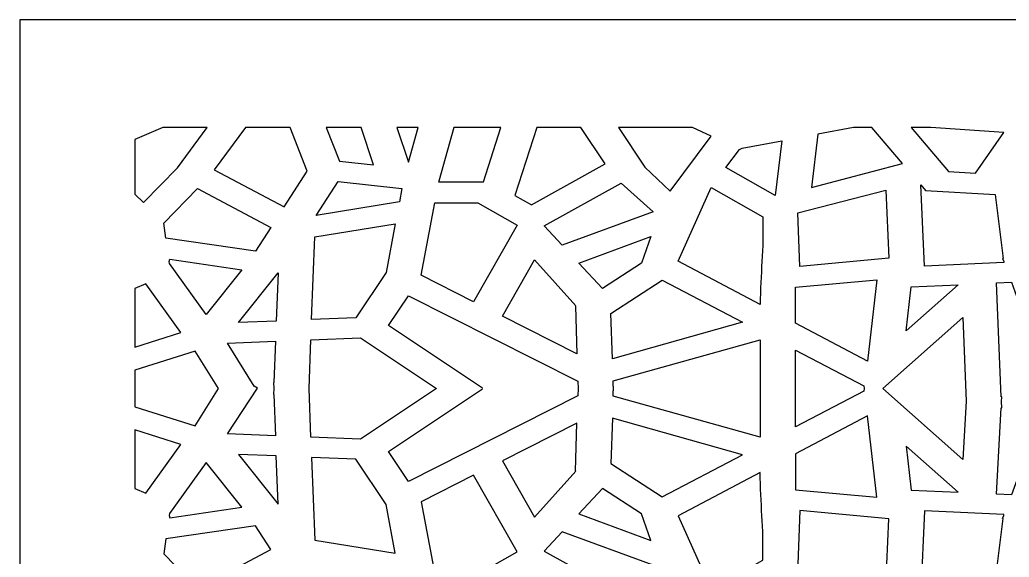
# Model space of a CAD drawing. Header units: millimetres. Extents: x -522 to 478, y -474 to 526.
# Drawn here: x -522.3 to -63, y 276.2 to 525.6 of the extents above; entities that cross this region are included whole.
import ezdxf

# ---------------------------------------------------------------- set-up
doc = ezdxf.new("R2010")
doc.units = ezdxf.units.MM
doc.layers.add('Plan 1', color=7, linetype='Continuous')

msp = doc.modelspace()

# ---------------------------------------------------------------- linework, layer by layer
at = {"layer": 'Plan 1', "color": 17}
for points, knots in [([(-522.27, 525.64), (-522.27, 525.64), (-107.1, 525.64), (-107.1, 525.64), (-107.1, 525.64), (-107.1, 525.64), (-22.27, 525.64), (-22.27, 525.64), (-22.27, 525.64), (-22.27, 525.64), (477.73, 525.64), (477.73, 525.64), (477.73, 525.64), (477.73, 525.64), (477.73, -474.36), (477.73, -474.36), (477.73, -474.36), (477.73, -474.36), (-22.27, -474.36), (-22.27, -474.36), (-22.27, -474.36), (-22.27, -474.36), (-107.1, -474.36), (-107.1, -474.36), (-107.1, -474.36), (-107.1, -474.36), (-522.27, -474.36), (-522.27, -474.36), (-522.27, -474.36), (-522.27, -474.36), (-522.27, 525.64), (-522.27, 525.64)], [0, 0, 0, 0, 0.111111, 0.111111, 0.111111, 0.111111, 0.222222, 0.222222, 0.222222, 0.222222, 0.333333, 0.333333, 0.333333, 0.333333, 0.444444, 0.444444, 0.444444, 0.444444, 0.555556, 0.555556, 0.555556, 0.555556, 0.666667, 0.666667, 0.666667, 0.666667, 0.777778, 0.777778, 0.777778, 0.777778, 1, 1, 1, 1]), ([(-455.84, 475.64), (-455.84, 475.64), (-435.21, 475.64), (-435.21, 475.64), (-435.21, 475.64), (-435.21, 475.64), (-449.12, 456.96), (-449.12, 456.96), (-449.12, 456.96), (-449.12, 456.96), (-464.86, 440.86), (-464.86, 440.86), (-464.86, 440.86), (-464.86, 440.86), (-468.89, 444.64), (-468.89, 444.64), (-468.89, 444.64), (-468.89, 444.64), (-468.89, 470.14), (-468.89, 470.14), (-468.89, 470.14), (-468.89, 470.14), (-455.84, 475.64), (-455.84, 475.64)], [0, 0, 0, 0, 0.142857, 0.142857, 0.142857, 0.142857, 0.285714, 0.285714, 0.285714, 0.285714, 0.428571, 0.428571, 0.428571, 0.428571, 0.571429, 0.571429, 0.571429, 0.571429, 0.714286, 0.714286, 0.714286, 0.714286, 1, 1, 1, 1]), ([(-417.42, 475.64), (-417.42, 475.64), (-396.82, 475.64), (-396.82, 475.64), (-396.82, 475.64), (-396.82, 475.64), (-388.79, 455.4), (-388.79, 455.4), (-388.79, 455.4), (-388.79, 455.4), (-399.6, 438.76), (-399.6, 438.76), (-399.6, 438.76), (-399.6, 438.76), (-432.08, 455.95), (-432.08, 455.95), (-432.08, 455.95), (-432.08, 455.95), (-417.42, 475.64), (-417.42, 475.64)], [0, 0, 0, 0, 0.166667, 0.166667, 0.166667, 0.166667, 0.333333, 0.333333, 0.333333, 0.333333, 0.5, 0.5, 0.5, 0.5, 0.666667, 0.666667, 0.666667, 0.666667, 1, 1, 1, 1]), ([(-380.03, 475.64), (-380.03, 475.64), (-363.85, 475.64), (-363.85, 475.64), (-363.85, 475.64), (-363.85, 475.64), (-358.07, 458.24), (-358.07, 458.24), (-358.07, 458.24), (-358.07, 458.24), (-373.83, 460.04), (-373.83, 460.04), (-373.83, 460.04), (-373.83, 460.04), (-380.03, 475.64), (-380.03, 475.64)], [0, 0, 0, 0, 0.2, 0.2, 0.2, 0.2, 0.4, 0.4, 0.4, 0.4, 0.6, 0.6, 0.6, 0.6, 1, 1, 1, 1]), ([(-347.18, 475.64), (-347.18, 475.64), (-337.32, 475.64), (-337.32, 475.64), (-337.32, 475.64), (-337.32, 475.64), (-341.85, 459.61), (-341.85, 459.61), (-341.85, 459.61), (-341.85, 459.61), (-347.18, 475.64), (-347.18, 475.64)], [0, 0, 0, 0, 0.25, 0.25, 0.25, 0.25, 0.5, 0.5, 0.5, 0.5, 1, 1, 1, 1]), ([(-320.73, 475.64), (-320.73, 475.64), (-298.91, 475.64), (-298.91, 475.64), (-298.91, 475.64), (-298.91, 475.64), (-307.02, 450.37), (-307.02, 450.37), (-307.02, 450.37), (-307.02, 450.37), (-327.84, 450.37), (-327.84, 450.37), (-327.84, 450.37), (-327.84, 450.37), (-327.78, 450.68), (-327.78, 450.68), (-327.78, 450.68), (-327.78, 450.68), (-320.73, 475.64), (-320.73, 475.64)], [0, 0, 0, 0, 0.166667, 0.166667, 0.166667, 0.166667, 0.333333, 0.333333, 0.333333, 0.333333, 0.5, 0.5, 0.5, 0.5, 0.666667, 0.666667, 0.666667, 0.666667, 1, 1, 1, 1]), ([(-282.25, 475.64), (-282.25, 475.64), (-261.77, 475.64), (-261.77, 475.64), (-261.77, 475.64), (-261.77, 475.64), (-250.56, 458.71), (-250.56, 458.71), (-250.56, 458.71), (-250.56, 458.71), (-284.75, 439.69), (-284.75, 439.69), (-284.75, 439.69), (-284.75, 439.69), (-292.4, 444.04), (-292.4, 444.04), (-292.4, 444.04), (-292.4, 444.04), (-282.25, 475.64), (-282.25, 475.64)], [0, 0, 0, 0, 0.166667, 0.166667, 0.166667, 0.166667, 0.333333, 0.333333, 0.333333, 0.333333, 0.5, 0.5, 0.5, 0.5, 0.666667, 0.666667, 0.666667, 0.666667, 1, 1, 1, 1]), ([(-244.27, 475.64), (-244.27, 475.64), (-210, 475.64), (-210, 475.64), (-210, 475.64), (-210, 475.64), (-201.32, 471.6), (-201.32, 471.6), (-201.32, 471.6), (-201.32, 471.6), (-220.38, 446.15), (-220.38, 446.15), (-220.38, 446.15), (-220.38, 446.15), (-232.05, 457.23), (-232.05, 457.23), (-232.05, 457.23), (-232.05, 457.23), (-232.07, 457.22), (-232.07, 457.22), (-232.07, 457.22), (-232.07, 457.22), (-244.27, 475.64), (-244.27, 475.64)], [0, 0, 0, 0, 0.142857, 0.142857, 0.142857, 0.142857, 0.285714, 0.285714, 0.285714, 0.285714, 0.428571, 0.428571, 0.428571, 0.428571, 0.571429, 0.571429, 0.571429, 0.571429, 0.714286, 0.714286, 0.714286, 0.714286, 1, 1, 1, 1]), ([(-135.29, 475.64), (-135.29, 475.64), (-126.66, 475.64), (-126.66, 475.64), (-126.66, 475.64), (-126.66, 475.64), (-112.43, 458.89), (-112.43, 458.89), (-112.43, 458.89), (-112.43, 458.89), (-154.77, 447.87), (-154.77, 447.87), (-154.77, 447.87), (-154.77, 447.87), (-151.77, 472.57), (-151.77, 472.57), (-151.77, 472.57), (-151.77, 472.57), (-135.29, 475.64), (-135.29, 475.64)], [0, 0, 0, 0, 0.166667, 0.166667, 0.166667, 0.166667, 0.333333, 0.333333, 0.333333, 0.333333, 0.5, 0.5, 0.5, 0.5, 0.666667, 0.666667, 0.666667, 0.666667, 1, 1, 1, 1]), ([(-108.47, 475.64), (-108.47, 475.64), (-99.4, 475.64), (-99.4, 475.64), (-99.4, 475.64), (-99.4, 475.64), (-65.48, 473.32), (-65.48, 473.32), (-65.48, 473.32), (-65.48, 473.32), (-78.54, 454.44), (-78.54, 454.44), (-78.54, 454.44), (-78.54, 454.44), (-91.07, 455.15), (-91.07, 455.15), (-91.07, 455.15), (-91.07, 455.15), (-108.47, 475.64), (-108.47, 475.64)], [0, 0, 0, 0, 0.166667, 0.166667, 0.166667, 0.166667, 0.333333, 0.333333, 0.333333, 0.333333, 0.5, 0.5, 0.5, 0.5, 0.666667, 0.666667, 0.666667, 0.666667, 1, 1, 1, 1]), ([(-194.45, 457.01), (-194.45, 457.01), (-171.65, 444.06), (-171.65, 444.06), (-171.65, 444.06), (-171.65, 444.06), (-168.57, 469.44), (-168.57, 469.44), (-168.57, 469.44), (-168.57, 469.44), (-186.99, 466.01), (-186.99, 466.01), (-186.99, 466.01), (-186.99, 466.01), (-188.12, 465.46), (-188.12, 465.46), (-188.12, 465.46), (-188.12, 465.46), (-194.45, 457.01), (-194.45, 457.01)], [0, 0, 0, 0, 0.166667, 0.166667, 0.166667, 0.166667, 0.333333, 0.333333, 0.333333, 0.333333, 0.5, 0.5, 0.5, 0.5, 0.666667, 0.666667, 0.666667, 0.666667, 1, 1, 1, 1]), ([(-384.75, 434.74), (-384.75, 434.74), (-346.04, 441.08), (-346.04, 441.08), (-346.04, 441.08), (-346.04, 441.08), (-344.89, 447.26), (-344.89, 447.26), (-344.89, 447.26), (-344.89, 447.26), (-374.44, 450.61), (-374.44, 450.61), (-374.44, 450.61), (-374.44, 450.61), (-384.75, 434.74), (-384.75, 434.74)], [0, 0, 0, 0, 0.2, 0.2, 0.2, 0.2, 0.4, 0.4, 0.4, 0.4, 0.6, 0.6, 0.6, 0.6, 1, 1, 1, 1]), ([(-455.46, 431.31), (-455.46, 431.31), (-454.49, 424.32), (-454.49, 424.32), (-454.49, 424.32), (-454.49, 424.32), (-412.9, 418.29), (-412.9, 418.29), (-412.9, 418.29), (-412.9, 418.29), (-405.76, 429.29), (-405.76, 429.29), (-405.76, 429.29), (-405.76, 429.29), (-439.81, 447.32), (-439.81, 447.32), (-439.81, 447.32), (-439.81, 447.32), (-455.46, 431.31), (-455.46, 431.31)], [0, 0, 0, 0, 0.166667, 0.166667, 0.166667, 0.166667, 0.333333, 0.333333, 0.333333, 0.333333, 0.5, 0.5, 0.5, 0.5, 0.666667, 0.666667, 0.666667, 0.666667, 1, 1, 1, 1]), ([(-270.46, 420.99), (-270.46, 420.99), (-228.19, 436.51), (-228.19, 436.51), (-228.19, 436.51), (-228.19, 436.51), (-243.1, 449.84), (-243.1, 449.84), (-243.1, 449.84), (-243.1, 449.84), (-278.8, 429.97), (-278.8, 429.97), (-278.8, 429.97), (-278.8, 429.97), (-270.46, 420.99), (-270.46, 420.99)], [0, 0, 0, 0, 0.2, 0.2, 0.2, 0.2, 0.4, 0.4, 0.4, 0.4, 0.6, 0.6, 0.6, 0.6, 1, 1, 1, 1]), ([(-216.66, 413.54), (-216.66, 413.54), (-178.52, 393.42), (-178.52, 393.42), (-178.52, 393.42), (-178.52, 407.7), (-176.85, 419.16), (-177.37, 434.14), (-177.37, 434.14), (-177.37, 434.14), (-201.37, 447.77), (-201.37, 447.77), (-201.37, 447.77), (-201.37, 447.77), (-216.66, 413.54), (-216.66, 413.54)], [0, 0, 0, 0, 0.2, 0.2, 0.2, 0.2, 0.4, 0.4, 0.4, 0.4, 0.6, 0.6, 0.6, 0.6, 1, 1, 1, 1]), ([(-161.05, 435.99), (-161.05, 435.99), (-160.18, 411.11), (-160.18, 411.11), (-160.18, 411.11), (-160.18, 411.11), (-118.86, 414.94), (-118.86, 414.94), (-118.86, 414.94), (-118.86, 414.94), (-120.29, 446.6), (-120.29, 446.6), (-120.29, 446.6), (-120.29, 446.6), (-161.05, 435.99), (-161.05, 435.99)], [0, 0, 0, 0, 0.2, 0.2, 0.2, 0.2, 0.4, 0.4, 0.4, 0.4, 0.6, 0.6, 0.6, 0.6, 1, 1, 1, 1]), ([(-69.53, 444.57), (-69.53, 444.57), (-101.83, 446.41), (-101.83, 446.41), (-101.83, 446.41), (-101.83, 446.41), (-104.01, 448.98), (-104.01, 448.98), (-104.01, 448.98), (-104.01, 448.98), (-102.31, 411.29), (-102.31, 411.29), (-102.31, 411.29), (-102.31, 411.29), (-65.44, 412.96), (-65.44, 412.96), (-65.44, 412.96), (-65.44, 412.96), (-65.5, 413.47), (-65.5, 413.47), (-65.5, 413.47), (-65.5, 413.47), (-66.03, 414.9), (-66.03, 414.9), (-66.03, 414.9), (-66.03, 414.9), (-65.69, 414.89), (-65.69, 414.89), (-65.69, 414.89), (-65.69, 414.89), (-69.53, 444.57), (-69.53, 444.57)], [0, 0, 0, 0, 0.111111, 0.111111, 0.111111, 0.111111, 0.222222, 0.222222, 0.222222, 0.222222, 0.333333, 0.333333, 0.333333, 0.333333, 0.444444, 0.444444, 0.444444, 0.444444, 0.555556, 0.555556, 0.555556, 0.555556, 0.666667, 0.666667, 0.666667, 0.666667, 0.777778, 0.777778, 0.777778, 0.777778, 1, 1, 1, 1]), ([(-309.7, 440.71), (-309.7, 440.71), (-329.64, 440.71), (-329.64, 440.71), (-329.64, 440.71), (-329.64, 440.71), (-335.91, 407.04), (-335.91, 407.04), (-335.91, 407.04), (-335.91, 407.04), (-311.58, 394.77), (-311.58, 394.77), (-311.58, 394.77), (-311.58, 394.77), (-291.4, 430.31), (-291.4, 430.31), (-291.4, 430.31), (-291.4, 430.31), (-309.7, 440.71), (-309.7, 440.71)], [0, 0, 0, 0, 0.166667, 0.166667, 0.166667, 0.166667, 0.333333, 0.333333, 0.333333, 0.333333, 0.5, 0.5, 0.5, 0.5, 0.666667, 0.666667, 0.666667, 0.666667, 1, 1, 1, 1]), ([(-347.95, 430.86), (-347.95, 430.86), (-385.33, 424.96), (-385.33, 424.96), (-385.33, 424.96), (-385.33, 424.96), (-386.79, 386.46), (-386.79, 386.46), (-386.79, 386.46), (-386.79, 386.46), (-366.32, 387.29), (-366.32, 387.29), (-366.32, 387.29), (-366.32, 387.29), (-352.15, 408.32), (-352.15, 408.32), (-352.15, 408.32), (-352.15, 408.32), (-347.95, 430.86), (-347.95, 430.86)], [0, 0, 0, 0, 0.166667, 0.166667, 0.166667, 0.166667, 0.333333, 0.333333, 0.333333, 0.333333, 0.5, 0.5, 0.5, 0.5, 0.666667, 0.666667, 0.666667, 0.666667, 1, 1, 1, 1]), ([(-229.33, 425.01), (-229.33, 425.01), (-262.79, 412.73), (-262.79, 412.73), (-262.79, 412.73), (-262.79, 412.73), (-251.79, 400.89), (-251.79, 400.89), (-251.79, 400.89), (-251.79, 400.89), (-233.68, 412.65), (-233.68, 412.65), (-233.68, 412.65), (-233.68, 412.65), (-229.33, 425.01), (-229.33, 425.01)], [0, 0, 0, 0, 0.2, 0.2, 0.2, 0.2, 0.4, 0.4, 0.4, 0.4, 0.6, 0.6, 0.6, 0.6, 1, 1, 1, 1]), ([(-452.99, 413.5), (-452.99, 413.5), (-452.84, 412.46), (-452.84, 412.46), (-452.84, 412.46), (-452.84, 412.46), (-435.79, 388.82), (-435.79, 388.82), (-435.79, 388.82), (-435.79, 388.82), (-419.22, 409.6), (-419.22, 409.6), (-419.22, 409.6), (-419.22, 409.6), (-452.67, 414.45), (-452.67, 414.45), (-452.67, 414.45), (-452.67, 414.45), (-452.99, 413.5), (-452.99, 413.5)], [0, 0, 0, 0, 0.166667, 0.166667, 0.166667, 0.166667, 0.333333, 0.333333, 0.333333, 0.333333, 0.5, 0.5, 0.5, 0.5, 0.666667, 0.666667, 0.666667, 0.666667, 1, 1, 1, 1]), ([(-264.2, 392.83), (-264.2, 392.83), (-283.34, 414.2), (-283.34, 414.2), (-283.34, 414.2), (-283.34, 414.2), (-298.2, 388.02), (-298.2, 388.02), (-298.2, 388.02), (-298.2, 388.02), (-263.62, 370.59), (-263.62, 370.59), (-263.62, 370.59), (-263.62, 370.59), (-264.34, 392.74), (-264.34, 392.74), (-264.34, 392.74), (-264.34, 392.74), (-264.2, 392.83), (-264.2, 392.83)], [0, 0, 0, 0, 0.166667, 0.166667, 0.166667, 0.166667, 0.333333, 0.333333, 0.333333, 0.333333, 0.5, 0.5, 0.5, 0.5, 0.666667, 0.666667, 0.666667, 0.666667, 1, 1, 1, 1]), ([(-403.2, 385.79), (-403.2, 385.79), (-402.35, 408.2), (-402.35, 408.2), (-402.35, 408.2), (-402.35, 408.2), (-420.79, 385.08), (-420.79, 385.08), (-420.79, 385.08), (-420.79, 385.08), (-403.2, 385.79), (-403.2, 385.79)], [0, 0, 0, 0, 0.25, 0.25, 0.25, 0.25, 0.5, 0.5, 0.5, 0.5, 1, 1, 1, 1]), ([(-247.16, 368.27), (-247.16, 368.27), (-186.71, 385.22), (-186.71, 385.22), (-186.71, 385.22), (-186.71, 385.22), (-224.05, 404.77), (-224.05, 404.77), (-224.05, 404.77), (-224.05, 404.77), (-247.84, 389.32), (-247.84, 389.32), (-247.84, 389.32), (-247.84, 389.32), (-247.16, 368.27), (-247.16, 368.27)], [0, 0, 0, 0, 0.2, 0.2, 0.2, 0.2, 0.4, 0.4, 0.4, 0.4, 0.6, 0.6, 0.6, 0.6, 1, 1, 1, 1]), ([(-162.13, 401.49), (-162.13, 401.49), (-162.13, 384.78), (-162.13, 384.78), (-162.13, 384.78), (-162.13, 384.78), (-128.8, 367.21), (-128.8, 367.21), (-128.8, 367.21), (-128.8, 367.21), (-124.48, 404.99), (-124.48, 404.99), (-124.48, 404.99), (-124.48, 404.99), (-162.13, 401.49), (-162.13, 401.49)], [0, 0, 0, 0, 0.2, 0.2, 0.2, 0.2, 0.4, 0.4, 0.4, 0.4, 0.6, 0.6, 0.6, 0.6, 1, 1, 1, 1]), ([(-468.89, 373.61), (-468.89, 373.61), (-468.89, 400.91), (-468.89, 400.91), (-468.89, 400.91), (-468.89, 400.91), (-463.77, 403.07), (-463.77, 403.07), (-463.77, 403.07), (-463.77, 403.07), (-447.44, 380.43), (-447.44, 380.43), (-447.44, 380.43), (-447.44, 380.43), (-468.89, 373.61), (-468.89, 373.61)], [0, 0, 0, 0, 0.2, 0.2, 0.2, 0.2, 0.4, 0.4, 0.4, 0.4, 0.6, 0.6, 0.6, 0.6, 1, 1, 1, 1]), ([(-108.44, 401.67), (-108.44, 401.67), (-110.77, 381.31), (-110.77, 381.31), (-110.77, 381.31), (-110.77, 381.31), (-86.7, 402.66), (-86.7, 402.66), (-86.7, 402.66), (-86.7, 402.66), (-108.44, 401.67), (-108.44, 401.67)], [0, 0, 0, 0, 0.25, 0.25, 0.25, 0.25, 0.5, 0.5, 0.5, 0.5, 1, 1, 1, 1]), ([(-44.04, 354.05), (-44.04, 354.05), (-61.95, 403.78), (-61.95, 403.78), (-61.95, 403.78), (-61.95, 403.78), (-68.89, 403.47), (-68.89, 403.47), (-68.89, 403.47), (-68.89, 403.47), (-66.66, 350.63), (-66.66, 350.63), (-66.66, 350.63), (-66.66, 350.63), (-66.45, 350.63), (-66.45, 350.63), (-66.45, 350.63), (-66.45, 350.63), (-66.57, 348.39), (-66.57, 348.39), (-66.57, 348.39), (-66.57, 348.39), (-66.45, 345.53), (-66.45, 345.53), (-66.45, 345.53), (-66.45, 345.53), (-66.72, 345.53), (-66.72, 345.53), (-66.72, 345.53), (-66.72, 345.53), (-68.89, 305.51), (-68.89, 305.51), (-68.89, 305.51), (-68.89, 305.51), (-61.95, 305.19), (-61.95, 305.19), (-61.95, 305.19), (-61.95, 305.19), (-44.04, 354.05), (-44.04, 354.05)], [0, 0, 0, 0, 0.090909, 0.090909, 0.090909, 0.090909, 0.181818, 0.181818, 0.181818, 0.181818, 0.272727, 0.272727, 0.272727, 0.272727, 0.363636, 0.363636, 0.363636, 0.363636, 0.454545, 0.454545, 0.454545, 0.454545, 0.545455, 0.545455, 0.545455, 0.545455, 0.636364, 0.636364, 0.636364, 0.636364, 0.727273, 0.727273, 0.727273, 0.727273, 0.818182, 0.818182, 0.818182, 0.818182, 1, 1, 1, 1]), ([(-263.1, 354.49), (-263.1, 354.49), (-263.21, 357.93), (-263.21, 357.93), (-263.21, 357.93), (-263.21, 357.93), (-341.84, 397.58), (-341.84, 397.58), (-341.84, 397.58), (-341.84, 397.58), (-351.15, 383.77), (-351.15, 383.77), (-351.15, 383.77), (-351.15, 383.77), (-307.43, 354.61), (-307.43, 354.61), (-307.43, 354.61), (-307.43, 354.61), (-307.64, 354.49), (-307.64, 354.49), (-307.64, 354.49), (-307.64, 354.49), (-307.43, 354.37), (-307.43, 354.37), (-307.43, 354.37), (-307.43, 354.37), (-351.15, 325.2), (-351.15, 325.2), (-351.15, 325.2), (-351.15, 325.2), (-341.84, 311.39), (-341.84, 311.39), (-341.84, 311.39), (-341.84, 311.39), (-263.21, 351.05), (-263.21, 351.05), (-263.21, 351.05), (-263.21, 351.05), (-263.1, 354.49), (-263.1, 354.49)], [0, 0, 0, 0, 0.090909, 0.090909, 0.090909, 0.090909, 0.181818, 0.181818, 0.181818, 0.181818, 0.272727, 0.272727, 0.272727, 0.272727, 0.363636, 0.363636, 0.363636, 0.363636, 0.454545, 0.454545, 0.454545, 0.454545, 0.545455, 0.545455, 0.545455, 0.545455, 0.636364, 0.636364, 0.636364, 0.636364, 0.727273, 0.727273, 0.727273, 0.727273, 0.818182, 0.818182, 0.818182, 0.818182, 1, 1, 1, 1]), ([(-82.95, 348.54), (-82.95, 348.54), (-84.42, 387.44), (-84.42, 387.44), (-84.42, 387.44), (-84.42, 387.44), (-121.56, 354.49), (-121.56, 354.49), (-121.56, 354.49), (-121.56, 354.49), (-84.42, 321.54), (-84.42, 321.54), (-84.42, 321.54), (-84.42, 321.54), (-82.95, 348.54), (-82.95, 348.54)], [0, 0, 0, 0, 0.2, 0.2, 0.2, 0.2, 0.4, 0.4, 0.4, 0.4, 0.6, 0.6, 0.6, 0.6, 1, 1, 1, 1]), ([(-328.77, 354.49), (-328.77, 354.49), (-364.09, 378.05), (-364.09, 378.05), (-364.09, 378.05), (-364.09, 378.05), (-387.14, 377.11), (-387.14, 377.11), (-387.14, 377.11), (-387.14, 377.11), (-388, 354.49), (-388, 354.49), (-388, 354.49), (-388, 354.49), (-387.14, 331.86), (-387.14, 331.86), (-387.14, 331.86), (-387.14, 331.86), (-364.09, 330.93), (-364.09, 330.93), (-364.09, 330.93), (-364.09, 330.93), (-328.77, 354.49), (-328.77, 354.49)], [0, 0, 0, 0, 0.142857, 0.142857, 0.142857, 0.142857, 0.285714, 0.285714, 0.285714, 0.285714, 0.428571, 0.428571, 0.428571, 0.428571, 0.571429, 0.571429, 0.571429, 0.571429, 0.714286, 0.714286, 0.714286, 0.714286, 1, 1, 1, 1]), ([(-178.52, 351.84), (-178.52, 351.84), (-178.52, 377.13), (-178.52, 377.13), (-178.52, 377.13), (-178.52, 377.13), (-246.82, 357.98), (-246.82, 357.98), (-246.82, 357.98), (-246.82, 357.98), (-246.74, 355.5), (-246.74, 355.5), (-246.74, 355.5), (-246.74, 355.5), (-246.68, 355.5), (-246.68, 355.5), (-246.68, 355.5), (-246.68, 355.5), (-246.71, 354.49), (-246.71, 354.49), (-246.71, 354.49), (-246.71, 354.49), (-246.68, 353.48), (-246.68, 353.48), (-246.68, 353.48), (-246.68, 353.48), (-246.74, 353.48), (-246.74, 353.48), (-246.74, 353.48), (-246.74, 353.48), (-246.82, 351), (-246.82, 351), (-246.82, 351), (-246.82, 351), (-178.52, 331.85), (-178.52, 331.85), (-178.52, 331.85), (-178.52, 331.85), (-178.52, 347.67), (-178.52, 347.67), (-178.52, 347.67), (-178.52, 347.67), (-178.52, 351.84), (-178.52, 351.84)], [0, 0, 0, 0, 0.083333, 0.083333, 0.083333, 0.083333, 0.166667, 0.166667, 0.166667, 0.166667, 0.25, 0.25, 0.25, 0.25, 0.333333, 0.333333, 0.333333, 0.333333, 0.416667, 0.416667, 0.416667, 0.416667, 0.5, 0.5, 0.5, 0.5, 0.583333, 0.583333, 0.583333, 0.583333, 0.666667, 0.666667, 0.666667, 0.666667, 0.75, 0.75, 0.75, 0.75, 0.833333, 0.833333, 0.833333, 0.833333, 1, 1, 1, 1]), ([(-404.29, 351.76), (-404.29, 351.76), (-404.5, 351.76), (-404.5, 351.76), (-404.5, 351.76), (-404.5, 351.76), (-404.39, 354.49), (-404.39, 354.49), (-404.39, 354.49), (-404.39, 354.49), (-404.5, 357.21), (-404.5, 357.21), (-404.5, 357.21), (-404.5, 357.21), (-404.29, 357.21), (-404.29, 357.21), (-404.29, 357.21), (-404.29, 357.21), (-403.56, 376.45), (-403.56, 376.45), (-403.56, 376.45), (-403.56, 376.45), (-425.83, 375.54), (-425.83, 375.54), (-425.83, 375.54), (-425.83, 375.54), (-413.52, 355.53), (-413.52, 355.53), (-413.52, 355.53), (-413.52, 355.53), (-411.88, 354.57), (-411.88, 354.57), (-411.88, 354.57), (-411.88, 354.57), (-425.83, 333.43), (-425.83, 333.43), (-425.83, 333.43), (-425.83, 333.43), (-403.56, 332.53), (-403.56, 332.53), (-403.56, 332.53), (-403.56, 332.53), (-404.29, 351.76), (-404.29, 351.76)], [0, 0, 0, 0, 0.083333, 0.083333, 0.083333, 0.083333, 0.166667, 0.166667, 0.166667, 0.166667, 0.25, 0.25, 0.25, 0.25, 0.333333, 0.333333, 0.333333, 0.333333, 0.416667, 0.416667, 0.416667, 0.416667, 0.5, 0.5, 0.5, 0.5, 0.583333, 0.583333, 0.583333, 0.583333, 0.666667, 0.666667, 0.666667, 0.666667, 0.75, 0.75, 0.75, 0.75, 0.833333, 0.833333, 0.833333, 0.833333, 1, 1, 1, 1]), ([(-130.4, 353.24), (-130.4, 353.24), (-130.25, 354.49), (-130.25, 354.49), (-130.25, 354.49), (-130.25, 354.49), (-130.4, 355.74), (-130.4, 355.74), (-130.4, 355.74), (-130.4, 355.74), (-162.13, 372.35), (-162.13, 372.35), (-162.13, 372.35), (-162.13, 372.35), (-162.13, 351.84), (-162.13, 351.84), (-162.13, 351.84), (-162.13, 351.84), (-162.13, 347.67), (-162.13, 347.67), (-162.13, 347.67), (-162.13, 347.67), (-162.13, 336.63), (-162.13, 336.63), (-162.13, 336.63), (-162.13, 336.63), (-130.4, 353.24), (-130.4, 353.24)], [0, 0, 0, 0, 0.125, 0.125, 0.125, 0.125, 0.25, 0.25, 0.25, 0.25, 0.375, 0.375, 0.375, 0.375, 0.5, 0.5, 0.5, 0.5, 0.625, 0.625, 0.625, 0.625, 0.75, 0.75, 0.75, 0.75, 1, 1, 1, 1]), ([(-468.89, 346.03), (-468.89, 346.03), (-468.89, 362.95), (-468.89, 362.95), (-468.89, 362.95), (-468.89, 362.95), (-440.9, 371.84), (-440.9, 371.84), (-440.9, 371.84), (-440.9, 371.84), (-429.95, 354.49), (-429.95, 354.49), (-429.95, 354.49), (-429.95, 354.49), (-440.9, 337.13), (-440.9, 337.13), (-440.9, 337.13), (-440.9, 337.13), (-468.89, 346.03), (-468.89, 346.03)], [0, 0, 0, 0, 0.166667, 0.166667, 0.166667, 0.166667, 0.333333, 0.333333, 0.333333, 0.333333, 0.5, 0.5, 0.5, 0.5, 0.666667, 0.666667, 0.666667, 0.666667, 1, 1, 1, 1]), ([(-247.16, 340.71), (-247.16, 340.71), (-186.71, 323.76), (-186.71, 323.76), (-186.71, 323.76), (-186.71, 323.76), (-224.05, 304.21), (-224.05, 304.21), (-224.05, 304.21), (-224.05, 304.21), (-247.84, 319.66), (-247.84, 319.66), (-247.84, 319.66), (-247.84, 319.66), (-247.16, 340.71), (-247.16, 340.71)], [0, 0, 0, 0, 0.2, 0.2, 0.2, 0.2, 0.4, 0.4, 0.4, 0.4, 0.6, 0.6, 0.6, 0.6, 1, 1, 1, 1]), ([(-162.13, 307.48), (-162.13, 307.48), (-162.13, 324.2), (-162.13, 324.2), (-162.13, 324.2), (-162.13, 324.2), (-128.8, 341.77), (-128.8, 341.77), (-128.8, 341.77), (-128.8, 341.77), (-124.48, 303.99), (-124.48, 303.99), (-124.48, 303.99), (-124.48, 303.99), (-162.13, 307.48), (-162.13, 307.48)], [0, 0, 0, 0, 0.2, 0.2, 0.2, 0.2, 0.4, 0.4, 0.4, 0.4, 0.6, 0.6, 0.6, 0.6, 1, 1, 1, 1]), ([(-468.89, 308.06), (-468.89, 308.06), (-468.89, 335.36), (-468.89, 335.36), (-468.89, 335.36), (-468.89, 335.36), (-447.44, 328.55), (-447.44, 328.55), (-447.44, 328.55), (-447.44, 328.55), (-463.77, 305.91), (-463.77, 305.91), (-463.77, 305.91), (-463.77, 305.91), (-468.89, 308.06), (-468.89, 308.06)], [0, 0, 0, 0, 0.2, 0.2, 0.2, 0.2, 0.4, 0.4, 0.4, 0.4, 0.6, 0.6, 0.6, 0.6, 1, 1, 1, 1]), ([(-264.2, 316.14), (-264.2, 316.14), (-283.34, 294.78), (-283.34, 294.78), (-283.34, 294.78), (-283.34, 294.78), (-298.2, 320.95), (-298.2, 320.95), (-298.2, 320.95), (-298.2, 320.95), (-263.62, 338.39), (-263.62, 338.39), (-263.62, 338.39), (-263.62, 338.39), (-264.34, 316.24), (-264.34, 316.24), (-264.34, 316.24), (-264.34, 316.24), (-264.2, 316.14), (-264.2, 316.14)], [0, 0, 0, 0, 0.166667, 0.166667, 0.166667, 0.166667, 0.333333, 0.333333, 0.333333, 0.333333, 0.5, 0.5, 0.5, 0.5, 0.666667, 0.666667, 0.666667, 0.666667, 1, 1, 1, 1]), ([(-108.44, 307.31), (-108.44, 307.31), (-110.77, 327.66), (-110.77, 327.66), (-110.77, 327.66), (-110.77, 327.66), (-86.7, 306.32), (-86.7, 306.32), (-86.7, 306.32), (-86.7, 306.32), (-108.44, 307.31), (-108.44, 307.31)], [0, 0, 0, 0, 0.25, 0.25, 0.25, 0.25, 0.5, 0.5, 0.5, 0.5, 1, 1, 1, 1]), ([(-403.2, 323.18), (-403.2, 323.18), (-402.35, 300.78), (-402.35, 300.78), (-402.35, 300.78), (-402.35, 300.78), (-420.79, 323.9), (-420.79, 323.9), (-420.79, 323.9), (-420.79, 323.9), (-403.2, 323.18), (-403.2, 323.18)], [0, 0, 0, 0, 0.25, 0.25, 0.25, 0.25, 0.5, 0.5, 0.5, 0.5, 1, 1, 1, 1]), ([(-347.95, 278.11), (-347.95, 278.11), (-385.33, 284.02), (-385.33, 284.02), (-385.33, 284.02), (-385.33, 284.02), (-386.79, 322.52), (-386.79, 322.52), (-386.79, 322.52), (-386.79, 322.52), (-366.32, 321.69), (-366.32, 321.69), (-366.32, 321.69), (-366.32, 321.69), (-352.15, 300.66), (-352.15, 300.66), (-352.15, 300.66), (-352.15, 300.66), (-347.95, 278.11), (-347.95, 278.11)], [0, 0, 0, 0, 0.166667, 0.166667, 0.166667, 0.166667, 0.333333, 0.333333, 0.333333, 0.333333, 0.5, 0.5, 0.5, 0.5, 0.666667, 0.666667, 0.666667, 0.666667, 1, 1, 1, 1]), ([(-452.99, 295.48), (-452.99, 295.48), (-452.84, 296.51), (-452.84, 296.51), (-452.84, 296.51), (-452.84, 296.51), (-435.79, 320.15), (-435.79, 320.15), (-435.79, 320.15), (-435.79, 320.15), (-419.22, 299.38), (-419.22, 299.38), (-419.22, 299.38), (-419.22, 299.38), (-452.67, 294.53), (-452.67, 294.53), (-452.67, 294.53), (-452.67, 294.53), (-452.99, 295.48), (-452.99, 295.48)], [0, 0, 0, 0, 0.166667, 0.166667, 0.166667, 0.166667, 0.333333, 0.333333, 0.333333, 0.333333, 0.5, 0.5, 0.5, 0.5, 0.666667, 0.666667, 0.666667, 0.666667, 1, 1, 1, 1]), ([(-309.7, 268.27), (-309.7, 268.27), (-329.64, 268.27), (-329.64, 268.27), (-329.64, 268.27), (-329.64, 268.27), (-335.91, 301.94), (-335.91, 301.94), (-335.91, 301.94), (-335.91, 301.94), (-311.58, 314.21), (-311.58, 314.21), (-311.58, 314.21), (-311.58, 314.21), (-291.4, 278.66), (-291.4, 278.66), (-291.4, 278.66), (-291.4, 278.66), (-309.7, 268.27), (-309.7, 268.27)], [0, 0, 0, 0, 0.166667, 0.166667, 0.166667, 0.166667, 0.333333, 0.333333, 0.333333, 0.333333, 0.5, 0.5, 0.5, 0.5, 0.666667, 0.666667, 0.666667, 0.666667, 1, 1, 1, 1]), ([(-216.66, 295.44), (-216.66, 295.44), (-178.52, 315.55), (-178.52, 315.55), (-178.52, 315.55), (-178.52, 301.28), (-176.85, 289.81), (-177.37, 274.84), (-177.37, 274.84), (-177.37, 274.84), (-201.37, 261.21), (-201.37, 261.21), (-201.37, 261.21), (-201.37, 261.21), (-216.66, 295.44), (-216.66, 295.44)], [0, 0, 0, 0, 0.2, 0.2, 0.2, 0.2, 0.4, 0.4, 0.4, 0.4, 0.6, 0.6, 0.6, 0.6, 1, 1, 1, 1]), ([(-229.33, 283.97), (-229.33, 283.97), (-262.79, 296.25), (-262.79, 296.25), (-262.79, 296.25), (-262.79, 296.25), (-251.79, 308.09), (-251.79, 308.09), (-251.79, 308.09), (-251.79, 308.09), (-233.68, 296.33), (-233.68, 296.33), (-233.68, 296.33), (-233.68, 296.33), (-229.33, 283.97), (-229.33, 283.97)], [0, 0, 0, 0, 0.2, 0.2, 0.2, 0.2, 0.4, 0.4, 0.4, 0.4, 0.6, 0.6, 0.6, 0.6, 1, 1, 1, 1]), ([(-161.05, 272.99), (-161.05, 272.99), (-160.18, 297.87), (-160.18, 297.87), (-160.18, 297.87), (-160.18, 297.87), (-118.86, 294.04), (-118.86, 294.04), (-118.86, 294.04), (-118.86, 294.04), (-120.29, 262.37), (-120.29, 262.37), (-120.29, 262.37), (-120.29, 262.37), (-161.05, 272.99), (-161.05, 272.99)], [0, 0, 0, 0, 0.2, 0.2, 0.2, 0.2, 0.4, 0.4, 0.4, 0.4, 0.6, 0.6, 0.6, 0.6, 1, 1, 1, 1]), ([(-69.53, 264.41), (-69.53, 264.41), (-101.83, 262.57), (-101.83, 262.57), (-101.83, 262.57), (-101.83, 262.57), (-104.01, 260), (-104.01, 260), (-104.01, 260), (-104.01, 260), (-102.31, 297.69), (-102.31, 297.69), (-102.31, 297.69), (-102.31, 297.69), (-65.44, 296.01), (-65.44, 296.01), (-65.44, 296.01), (-65.44, 296.01), (-65.5, 295.5), (-65.5, 295.5), (-65.5, 295.5), (-65.5, 295.5), (-66.03, 294.07), (-66.03, 294.07), (-66.03, 294.07), (-66.03, 294.07), (-65.69, 294.09), (-65.69, 294.09), (-65.69, 294.09), (-65.69, 294.09), (-69.53, 264.41), (-69.53, 264.41)], [0, 0, 0, 0, 0.111111, 0.111111, 0.111111, 0.111111, 0.222222, 0.222222, 0.222222, 0.222222, 0.333333, 0.333333, 0.333333, 0.333333, 0.444444, 0.444444, 0.444444, 0.444444, 0.555556, 0.555556, 0.555556, 0.555556, 0.666667, 0.666667, 0.666667, 0.666667, 0.777778, 0.777778, 0.777778, 0.777778, 1, 1, 1, 1]), ([(-455.46, 277.67), (-455.46, 277.67), (-454.49, 284.65), (-454.49, 284.65), (-454.49, 284.65), (-454.49, 284.65), (-412.9, 290.69), (-412.9, 290.69), (-412.9, 290.69), (-412.9, 290.69), (-405.76, 279.69), (-405.76, 279.69), (-405.76, 279.69), (-405.76, 279.69), (-439.81, 261.66), (-439.81, 261.66), (-439.81, 261.66), (-439.81, 261.66), (-455.46, 277.67), (-455.46, 277.67)], [0, 0, 0, 0, 0.166667, 0.166667, 0.166667, 0.166667, 0.333333, 0.333333, 0.333333, 0.333333, 0.5, 0.5, 0.5, 0.5, 0.666667, 0.666667, 0.666667, 0.666667, 1, 1, 1, 1]), ([(-270.46, 287.98), (-270.46, 287.98), (-228.19, 272.47), (-228.19, 272.47), (-228.19, 272.47), (-228.19, 272.47), (-243.1, 259.14), (-243.1, 259.14), (-243.1, 259.14), (-243.1, 259.14), (-278.8, 279), (-278.8, 279), (-278.8, 279), (-278.8, 279), (-270.46, 287.98), (-270.46, 287.98)], [0, 0, 0, 0, 0.2, 0.2, 0.2, 0.2, 0.4, 0.4, 0.4, 0.4, 0.6, 0.6, 0.6, 0.6, 1, 1, 1, 1])]:
    msp.add_open_spline(points, degree=3, knots=knots, dxfattribs=at)

doc.saveas('drawing.dxf')
